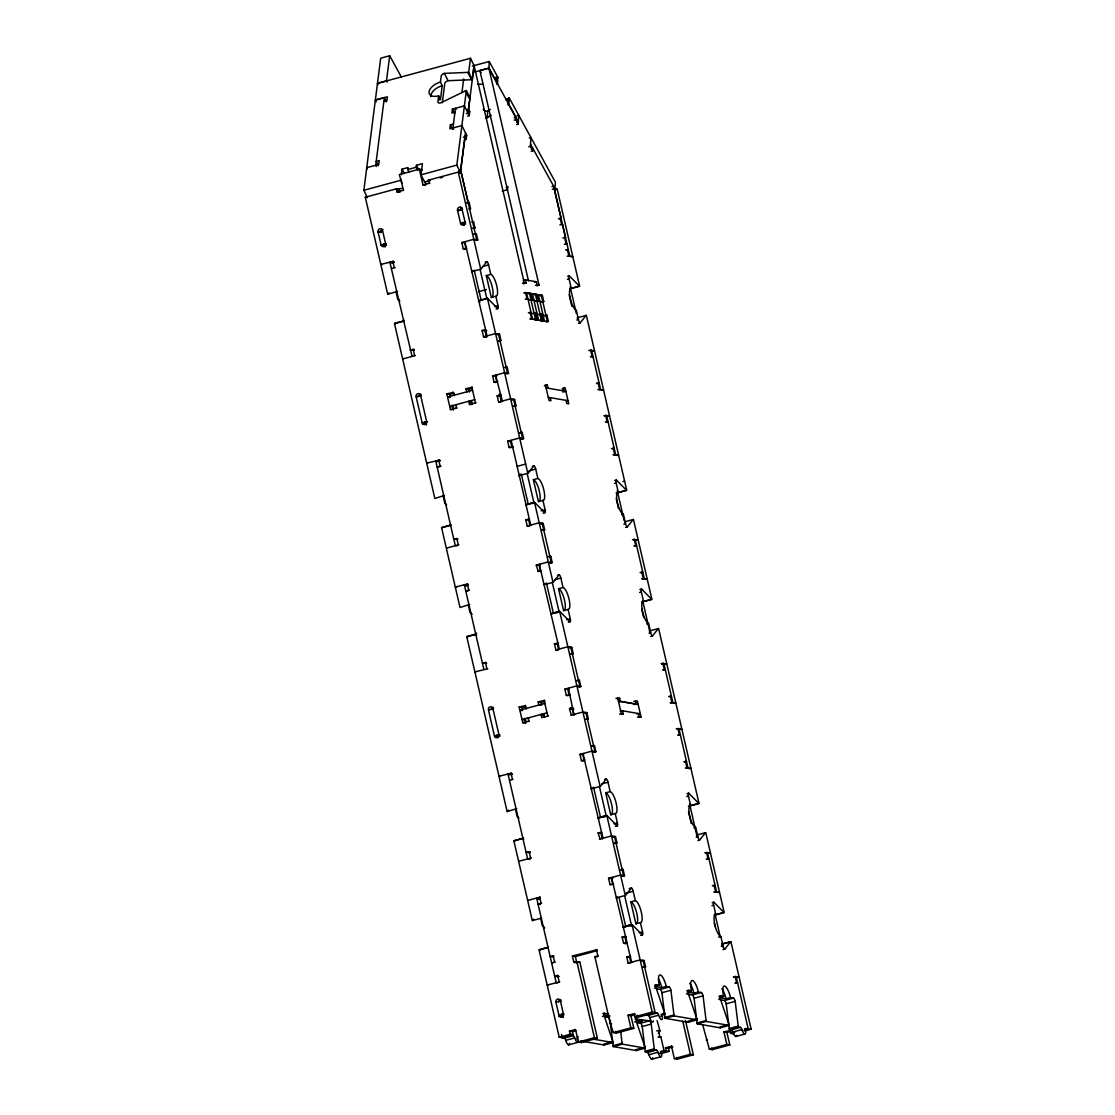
<?xml version="1.0" encoding="UTF-8"?>
<svg xmlns="http://www.w3.org/2000/svg" width="1115" height="1115" viewBox="0 0 1115 1115"><rect width="100%" height="100%" fill="white"/><g stroke="black" fill="none" stroke-linecap="round" stroke-linejoin="round"><path stroke-width="1.5" d="M472.384 66.008L489.248 61.534L488.872 68.168L539.047 285.231L536.803 285.844M485.471 117.744A3.233 2.355 3.2 0 0 487.325 117.66L487.701 111.026L490.321 109.409M497.889 77.283A3.247 2.369 3.2 0 1 496.983 77.423L496.607 84.057A3.247 2.369 3.2 0 0 497.513 83.918L497.889 77.283L489.248 61.534M508.398 98.245L508.022 104.88A3.247 2.369 3.2 0 1 508.83 104.559L509.207 97.925A3.247 2.369 3.2 0 0 508.398 98.245L505.82 99.834M502.266 191.139L507.52 189.717L507.701 186.4M516.566 124.573L518.252 124.113L515.813 119.667L515.938 117.465L488.914 68.113L479.91 70.538L528.482 280.882M518.252 124.113L518.712 115.263M531.186 151.25L532.872 150.79L530.433 146.344L530.907 137.48M532.872 150.79L532.998 148.574L531.311 149.034M461.958 92.573L463.687 78.914M467.547 116.099L469.234 115.653L469.736 111.709L468.537 109.27L474.07 65.548L524.203 282.666L526.182 283.015L525.458 279.879L523.214 280.492M397.33 291.336L387.713 294.318L365.302 197.244L367.351 197.606L363.866 190.275L380.689 58.189L389.693 55.75L401.386 77.074M376.257 101.827L375.351 100.002L384.354 97.562L375.713 165.229L376.312 166.442M387.072 82.148L386.473 80.935L389.693 55.75M402.069 183.25L400.801 178.93M401.344 174.748L402.055 169.159L408.048 167.543L407.797 169.508L409.247 172.435M417.637 170.163L416.202 167.236L416.453 165.271L422.446 163.64L421.024 174.804L424.62 182.135L430.069 180.658M424.62 182.135L424.704 181.438M378.083 84.587L377.469 83.374L470.474 58.287L468.704 72.238A3.247 1.77 -26.2 0 1 467.854 72.391L444.425 73.381A3.233 1.756 -26.2 0 0 441.178 76.154L440.425 82.064A11.345 6.16 -26.2 0 0 429.052 91.792A11.345 6.16 -26.2 0 0 438.655 95.848L437.902 101.744A3.233 1.756 -26.2 0 0 440.662 102.901L465.499 90.831A3.247 1.77 -26.2 0 1 466.363 90.51L469.959 97.841L467.993 113.2L466.307 113.66M438.571 99.904A11.345 6.16 -26.2 0 0 440.467 99.5L442.223 85.73L440.425 82.064M442.321 102.705L444.774 83.486A3.233 1.756 -26.2 0 1 448.021 80.712L471.45 79.723A3.247 1.77 -26.2 0 0 472.3 79.569L474.084 65.618L470.474 58.287M453.401 124.058L450.39 124.866L449.889 128.81L461.917 125.563L466.711 135.333L466.209 139.263L464.523 139.723M469.234 115.653L464.397 105.883L452.411 109.117L451.91 113.061L454.906 112.253M465.485 132.88L460.439 172.449L456.829 165.118L466.363 90.51M468.857 209.132L470.544 208.686L469.108 202.414L468.119 202.247L460.662 170.163L465.011 136.824L463.324 137.284M387.964 294.235L389.079 292.841M471.966 271.516L472.704 270.583M496.05 309.064L497.736 308.618A3.233 0.92 74.9 0 0 498.001 305.649L495.827 296.256A11.345 3.22 74.9 0 0 496.76 285.9A11.345 3.22 74.9 0 0 490.767 274.332L488.607 264.938A3.233 0.92 74.9 0 0 486.893 261.635L480.969 269.077L471.715 271.6M578.49 323.308L580.176 322.862L586.1 315.406M444.467 495.464L434.836 498.447L394.431 323.378L403.421 320.953M519.06 475.645L520.175 474.237M543.144 513.193L544.831 512.733A3.233 0.92 74.9 0 0 545.096 509.778L542.921 500.384A11.345 3.22 74.9 0 0 543.855 490.015A11.345 3.22 74.9 0 0 537.862 478.46L535.702 469.067A3.233 0.92 74.9 0 0 533.987 465.763L528.064 473.206L518.81 475.715M469.638 604.497L460.007 607.48L441.554 527.507L450.544 525.081M544.232 584.678L544.97 583.744M568.316 622.226L570.002 621.766A3.233 0.92 74.9 0 0 570.267 618.811L568.093 609.417A11.345 3.22 74.9 0 0 569.026 599.048A11.345 3.22 74.9 0 0 563.033 587.494L560.873 578.1A3.233 0.92 74.9 0 0 559.159 574.796L553.235 582.239L543.981 584.762M625.585 527.437L627.271 526.977L633.195 519.534M507.395 811.525L508.51 810.131M650.756 636.47L652.442 636.01L658.366 628.567M516.761 808.626L507.144 811.609L466.725 636.554L475.729 634.114M591.368 788.807L592.107 787.873M615.438 826.354L617.125 825.894A3.233 0.92 74.9 0 0 617.389 822.94L615.229 813.546A11.345 3.22 74.9 0 0 616.163 803.176A11.345 3.22 74.9 0 0 610.17 791.622L607.996 782.228A3.233 0.92 74.9 0 0 606.281 778.925L600.358 786.368L591.103 788.89M532.566 920.558L533.681 919.164M616.539 897.84L617.278 896.906M640.609 935.387L642.296 934.941A3.233 0.92 74.9 0 0 642.575 931.973L640.4 922.579A11.345 3.22 74.9 0 0 641.334 912.223A11.345 3.22 74.9 0 0 635.341 900.655L633.167 891.261A3.233 0.92 74.9 0 0 631.452 887.958L625.529 895.401L616.288 897.923M697.879 840.599L699.565 840.139L705.502 832.696M723.064 949.632L724.75 949.186L730.673 941.743L722.241 944.015M487.325 117.674L491.255 115.235M507.799 187.083L506.294 187.487L507.52 189.717M377.469 83.374L386.473 80.935M474.349 72.099L488.872 68.168L497.513 83.932M375.393 100.071L387.393 96.824L386.877 100.768L383.881 101.576M466.851 109.73L468.537 109.27M467.492 112.322L469.736 111.709M517.025 115.723L518.754 115.263M514.252 117.911L515.938 117.465M514.126 120.127L515.813 119.667M464.467 135.946L466.711 135.333M516.649 122.357L518.336 121.897L508.83 104.559M407.797 169.508L416.202 167.236M529.249 137.953L530.935 137.493M403.574 190.47L399.365 174.553L419.351 169.145L422.32 169.661L421.08 169.996M363.866 190.275L400.633 180.323M421.024 174.804L456.829 165.118M528.747 146.804L530.433 146.344M458.976 170.623L460.662 170.163M365.302 197.244L396.299 188.867L399.268 189.383L399.937 192.31M429.749 183.473L428.285 180.212L458.265 172.1L461.234 172.602L476.76 239.823L475.255 240.227M396.48 189.745L402.376 188.156M440.174 177.926L442.627 177.257M397.33 189.898L399.268 189.383M459.366 173.118L461.234 172.602M396.299 188.867L397.024 191.989L403.017 190.372M419.351 169.145L423.003 184.965L429.01 183.334M466.432 202.707L468.119 202.247M467.408 202.874L469.108 202.414M382.584 230.707L378.096 231.934L381.051 232.436M457.596 210.428L462.098 209.216M551.967 186.693L553.653 186.233L561.11 218.317L559.423 218.777M552.357 189.188L557.207 189.188L579.647 286.262L570.643 288.687M555.326 189.689L557.207 189.188M381.107 244.979L385.609 243.767L382.557 230.568A2.425 2.314 -80.2 0 0 379.769 228.826A2.425 2.314 -80.2 0 0 378.055 231.795L381.107 244.979L384.062 245.495M383.56 246.067L386.557 245.258M465.596 222.22L465.039 222.122A2.425 2.314 -80.2 0 1 463.338 225.077A2.425 2.314 -80.2 0 1 460.537 223.335L465.694 223.864M471.868 222.192L473.554 221.732L475.004 227.99L473.318 228.45M472.328 228.282L475.004 227.99M473.652 234.025L476.328 233.732L477.778 240.004L476.091 240.45M474.642 234.192L476.328 233.732M393.372 261.314L380.828 264.464L381.929 264.659M465.471 249.203L463.241 248.812L461.791 242.554L473.819 239.321L477.778 240.004M391.281 262.945L394.292 262.137M461.791 242.554L465.512 242.861M558.434 218.596L561.11 218.317M395.198 267.642L391.825 268.394M463.241 248.812L466.795 248.101M559.883 224.868L562.559 224.575L565.57 237.634L562.894 237.913M485.206 262.095L486.893 261.635M564.343 244.171L567.019 243.892L565.333 244.352M482.419 266.61L488.607 264.938M565.667 249.913L568.343 249.635L566.657 250.095M396.006 291.851L397.776 299.489L398.613 299.252M495.827 296.256L491.339 297.468L486.279 275.558L490.767 274.332M567.103 256.185L572.748 256.408L571.061 256.868M568.246 256.297L569.751 255.893L554.239 188.672M478.53 291.684L486.349 289.579M522.517 283.126L524.203 282.666M523.381 283.781L526.182 283.015M534.656 282.22L536.343 281.76L537.068 284.896L539.047 285.231M567.646 276.339L569.333 275.879L579.326 286.081L570.336 288.506M478.433 300.674L487.422 298.235L527.813 473.29M535.381 285.356L537.068 284.896M404.243 321.022L394.738 323.559L395.365 324.2M567.382 279.294L569.068 278.848A3.233 0.92 74.9 0 1 569.333 275.879M523.827 292.869L530.461 293.273L531.897 299.531L530.21 299.991M524.97 292.994L526.461 292.59L532.496 318.681L530.991 319.085M527.939 293.51L529.43 293.092L535.465 319.197L533.96 319.601M528.775 293.733L530.461 293.273M530.322 293.747L536.385 294.304L537.834 300.562L535.59 301.175M530.907 294.012L532.399 293.607L538.433 319.712L536.928 320.117M533.876 294.527L535.367 294.123L541.388 320.214L539.897 320.632M534.698 294.75L536.385 294.304M535.688 294.931L542.322 295.322L543.772 301.594L542.085 302.04M536.845 295.043L538.336 294.639L544.357 320.73L542.113 321.343M494.628 306.569L498.001 305.649M525.263 299.141L527.939 298.848L526.252 299.308M539.813 295.559L541.305 295.154L547.326 321.245L545.834 321.65M540.636 295.782L542.322 295.322M529.221 299.824L531.897 299.531M531.2 300.158L533.876 299.879L532.189 300.339M534.601 300.994L537.834 300.562M537.137 301.189L539.813 300.911L538.127 301.357M541.096 301.872L543.772 301.594M528.399 312.716L531.075 312.423L529.388 312.883M532.357 313.399L535.033 313.106L536.482 319.378L534.796 319.824M533.346 313.566L535.033 313.106M534.336 313.733L537.012 313.454L535.325 313.9M537.737 314.569L540.97 314.137L542.42 320.395L540.733 320.855M539.284 314.583L540.97 314.137M414.25 349.399L410.139 350.026L414.223 350.235M486.335 337.288L483.548 336.814L482.112 330.542L485.666 329.831M540.273 314.764L542.949 314.472L541.263 314.932M482.112 330.542L486.767 330.597M529.848 318.974L536.482 319.378M543.674 315.601L546.908 315.155L548.357 321.427L546.671 321.873M544.664 315.768L546.908 315.155M535.785 320.005L542.42 320.395M415.324 355.601L403.142 358.821M483.548 336.814L495.576 333.566M541.723 321.022L548.357 321.427M497.011 334.486L498.517 334.082L507.548 373.218L506.057 373.623M497.848 334.709L499.534 334.249L500.983 340.521L498.739 341.12M577.11 317.845L586.351 315.336L626.741 490.377L617.738 492.816M498.307 340.8L500.983 340.521M576.776 320.005L578.462 319.559A3.233 0.92 74.9 0 0 580.176 322.862M504.454 367.42L507.13 367.142L508.579 373.4L506.893 373.86M505.443 367.588L507.13 367.142M495.701 382.501L494.043 382.222L492.593 375.95L504.621 372.717L508.579 373.4M588.873 350.431L594.518 350.668L592.832 351.113M590.016 350.556L591.507 350.152L600.553 389.288L599.048 389.693M492.593 375.95L496.677 376.159M451.742 409.762L450.446 409.539L446.836 393.888L453.387 392.355M467.101 391.964L465.833 388.745L472.384 387.212M494.043 382.222L497.778 381.539M446.836 393.888L449.805 394.389L454.307 393.177M465.833 388.745L468.802 389.26L472.175 388.341M590.309 356.702L592.985 356.41L591.298 356.87M472.551 390.25L447.561 397.01L450.195 397.47M474.711 399.644L449.721 406.404L453.68 407.087M470.07 402.222L471.687 401.776L472.23 404.132M499.116 394.362L500.3 394.041M500.105 402.306L498.614 402.055L497.165 395.783L501.276 395.17M450.446 409.539L457.011 408.006M471.687 401.776L468.718 401.275L469.443 404.397L475.993 402.877M497.165 395.783L501.262 395.992M544.343 385.915L547.34 385.107L548.064 388.243M498.614 402.055L510.642 398.808L514.6 399.491L516.05 405.762L514.363 406.222M512.078 399.728L513.583 399.323L522.614 438.46L521.123 438.878M423.101 424.244L426.097 423.421M512.914 399.95L514.6 399.491M562.155 388.996L565.152 388.187L568.761 403.839L566.782 403.505L566.058 400.369M562.894 392.118L565.89 391.309L546.113 387.895M596.455 383.323L599.131 383.03L596.887 383.644M513.374 406.041L516.05 405.762M597.905 389.581L603.55 389.804L601.306 390.417M519.52 432.662L522.196 432.383L523.632 438.641L521.945 439.101M519.938 432.982L522.196 432.383M439.798 460.049L426.683 463.101L427.672 463.282M510.391 447.686L509.095 447.463L507.66 441.206L519.688 437.958L523.632 438.641M603.926 415.686L609.571 415.909L607.884 416.369M604.706 415.895L606.574 415.393L615.619 454.53L614.114 454.934M437.15 461.596L440.146 460.774M507.66 441.206L511.367 441.512M441.052 466.279L437.122 466.934L438.794 467.227M509.095 447.463L513.402 446.878M605.375 421.944L608.051 421.651L606.365 422.111M516.677 466.488L525.709 464.049M532.301 466.223L533.987 465.763M528.942 470.892L535.702 469.067M611.522 448.564L614.198 448.272L612.511 448.732M612.971 454.822L618.616 455.045L616.929 455.505M542.921 500.384L538.433 501.597L533.36 479.673L537.862 478.46M530.768 503.186L533.082 503.367M614.741 480.467L616.428 480.007L626.421 490.196L616.079 492.969M525.527 504.788L534.517 502.363L552.984 582.323M441.861 527.688L450.864 525.263M614.476 483.422L616.163 482.962A3.233 0.92 74.9 0 1 616.428 480.007M622.923 481.596L624.637 481.15M541.165 510.837L545.096 509.778M457.735 538.573L453.819 539.228L457.721 539.479M529.095 526.336L527.228 526.015L525.792 519.757L529.346 519.033M525.792 519.757L529.137 520.161M458.822 544.775L446.822 548.023M527.228 526.015L539.228 522.768L543.186 523.451L544.636 529.709L542.949 530.169M540.705 523.688L542.197 523.283L551.242 562.42L549.542 562.88M541.5 523.911L543.186 523.451M541.96 530.001L544.636 529.709M621.71 514.74L623.396 514.28L625.557 523.674A3.233 0.92 74.9 0 0 627.271 526.977M624.762 521.82L633.445 519.451L651.913 599.424L642.909 601.849M623.87 524.134L625.557 523.674M548.106 556.622L550.782 556.329L552.232 562.601L549.974 563.2M549.096 556.789L550.782 556.329M467.854 583.912L455.296 587.061L456.606 587.298M538.28 571.521L536.273 565.166L548.273 561.918L552.232 562.601M632.512 539.632L638.156 539.869L636.47 540.315M633.696 539.758L635.188 539.353L644.233 578.49L642.547 578.95M464.453 585.905L468.398 584.845M536.273 565.166L540.176 565.417M466 585.919L468.161 584.929M469.304 590.183L465.749 590.894L467.784 591.243M537.723 571.424L541.277 570.713M633.961 545.904L636.637 545.611L634.951 546.071M557.472 575.256L559.159 574.796M554.685 579.772L560.873 578.1M568.093 609.417L563.605 610.63L558.545 588.706L563.033 587.494M640.108 572.511L642.784 572.232L641.097 572.692M641.557 578.783L647.202 579.006L645.515 579.466M555.939 612.219L558.253 612.4M639.912 589.5L641.599 589.041L651.592 599.243L641.822 601.849M550.698 613.835L559.688 611.396L600.107 786.451M551.005 614.017L560.009 611.577L570.002 621.766M639.648 592.455L641.334 591.995A3.233 0.92 74.9 0 1 641.599 589.041M566.894 619.717L570.267 618.811M485.987 662.463L482.433 663.188L486.711 663.341M558.085 650.366L555.855 649.975L554.406 643.717L558.141 643.034M554.406 643.717L558.127 644.024M646.602 623.856L648.568 623.313L650.728 632.707A3.233 0.92 74.9 0 0 652.442 636.01M487.812 668.791L474.879 671.885L475.631 672.011M555.855 649.975L567.856 646.728L571.8 647.411L573.249 653.683L571.563 654.129M569.319 647.648L570.81 647.244L579.856 686.394L578.351 686.798M570.113 647.871L571.8 647.411M649.376 631.006L658.617 628.484L699.035 803.539L690.046 805.978M570.573 653.961L573.249 653.683M649.042 633.167L650.728 632.707M576.72 680.582L579.396 680.289L580.845 686.561L579.159 687.021M577.709 680.749L579.396 680.289M568.009 695.676L566.336 695.384L564.887 689.126L576.887 685.878L580.845 686.561M661.139 663.592L666.784 663.829L665.097 664.275M661.557 663.913L663.815 663.314L672.847 702.45L670.979 702.966M564.887 689.126L569.166 689.279M524.97 723.091L522.754 722.701L519.13 707.049L525.695 705.516M539.967 705.238L538.852 705.042L538.127 701.906L544.678 700.387M566.336 695.384L570.267 694.729M519.13 707.049L522.099 707.565L525.848 706.548M538.127 701.906L541.096 702.422L544.845 701.405M662.589 669.864L665.265 669.571L663.578 670.031M544.845 703.412L519.855 710.171L522.503 710.631M547.019 712.806L522.029 719.579L525.987 720.262M542.364 715.384L543.995 714.952L544.58 717.489M570.225 707.844L571.41 707.523M571.465 715.314L569.472 708.959L573.584 708.332M522.754 722.701L529.304 721.182M543.995 714.952L541.026 714.436L541.737 717.572L548.301 716.039M569.472 708.959L573.751 709.112M615.982 698.394L619.647 698.269L620.372 701.405L636.191 704.136L635.466 701.014L633.78 701.46M617.389 698.882L619.647 698.269M618.672 701.865L620.372 701.405M570.922 715.217L582.908 711.969L586.866 712.652L588.316 718.924L586.629 719.37M584.385 712.889L585.877 712.485L594.922 751.635L593.417 752.04M495.408 737.405L499.896 736.193M585.18 713.112L586.866 712.652M635.202 701.962L637.446 701.349L641.069 717.015L639.383 717.461M634.505 704.596L636.191 704.136M668.721 696.485L671.397 696.192L669.711 696.652M585.64 719.203L588.316 718.924M620.288 711.412L622.532 710.799L623.257 713.935L621.571 714.394M619.592 714.046L623.257 713.935M670.171 702.743L675.815 702.966L674.129 703.426M636.679 713.99L638.365 713.53L639.09 716.666L641.069 717.015M637.404 717.126L639.09 716.666M591.786 745.824L594.462 745.545L595.912 751.803L594.225 752.263M592.776 745.991L594.462 745.545M511.534 773.127L498.976 776.277L500.091 776.458M583.438 760.974L581.403 760.625L579.953 754.367L591.954 751.12L595.912 751.803M676.192 728.834L681.836 729.071L680.15 729.517M677.376 728.959L678.882 728.555L687.913 767.705L686.408 768.11M509.443 774.758L512.454 773.949M579.953 754.367L583.675 754.674M512.984 779.385L509.987 780.193M581.403 760.625L584.957 759.914M677.641 735.106L680.317 734.813L678.631 735.273M604.595 779.385L606.281 778.925M601.807 783.901L607.996 782.228M683.788 761.726L686.464 761.434L684.777 761.893M685.237 767.984L690.882 768.207L689.195 768.667M615.229 813.546L610.727 814.758L605.668 792.835L610.17 791.622M602.504 816.501L605.389 816.528M687.035 793.629L688.722 793.169L698.729 803.371L689.725 805.797M522.851 838.243L513.848 840.682L532.315 920.642L541.569 918.119M597.821 817.964L606.825 815.525L625.278 895.484M686.77 796.584L688.457 796.124A3.233 0.92 74.9 0 1 688.722 793.169M614.017 823.846L617.389 822.94M688.387 806.131L690.631 805.532L688.457 796.124M530.224 851.776L526.113 852.39L530.21 852.599M600.093 839.274L598.086 832.919L601.64 832.194M598.086 832.919L601.612 833.281M531.298 857.965L519.116 861.184M599.536 839.177L611.536 835.929L615.494 836.612L616.929 842.884L614.686 843.484M612.999 836.849L614.504 836.445L623.536 875.596L621.849 876.042M613.794 837.072L615.494 836.612M614.254 843.163L616.929 842.884M694.004 827.901L695.69 827.441L697.865 836.835A3.233 0.92 74.9 0 0 699.565 840.139M696.499 835.135L705.753 832.612L724.206 912.586L715.217 915.011M696.178 837.295L697.865 836.835M620.4 869.784L623.076 869.505L624.525 875.763L622.839 876.223M621.389 869.951L623.076 869.505M540.148 897.087L528.162 900.335M610.95 884.752L610.017 884.585L608.567 878.327L620.567 875.08L624.525 875.763M704.819 852.794L710.464 853.031L708.778 853.477M705.99 852.919L707.495 852.515L716.527 891.666L714.84 892.112M537.876 898.774L540.134 898.16M608.567 878.327L612.665 878.536M537.751 899.248L539.995 898.634M541.597 903.345L538.043 904.056L540.273 904.446M610.017 884.585L613.752 883.902M706.269 859.066L708.945 858.773L707.258 859.233M629.208 888.571L631.452 887.958M625.863 893.24L633.167 891.261M640.4 922.579L635.898 923.791L630.839 901.882L635.341 900.655M712.415 885.686L715.091 885.394L713.405 885.854M713.851 891.944L719.496 892.167L717.809 892.627M628.247 925.38L629.933 924.92L631.188 926.203M712.206 902.662L713.907 902.202L723.9 912.404L714.116 915.025M548.023 947.276L539.019 949.715L559.228 1037.243L564.288 1038.121L573.277 1035.682A3.233 0.92 74.9 0 1 574.699 1037.926A6.481 1.84 74.9 0 0 578.504 1040.88M622.992 926.997L631.996 924.558L652.205 1012.086L657.251 1012.964A3.233 0.92 74.9 0 1 658.672 1015.207A6.481 1.84 74.9 0 0 661.502 1019.709A6.481 1.84 74.9 0 0 662.394 1015.849A3.233 0.92 74.9 0 1 662.854 1013.925L664.93 1014.288A3.233 0.92 74.9 0 0 664.693 1013.382L656.08 987.709A3.233 0.92 74.9 0 1 656.345 984.74L659.313 985.256A11.345 3.22 74.9 0 1 660.247 974.886A11.345 3.22 74.9 0 1 666.24 986.454L669.209 986.97A3.233 0.92 74.9 0 1 670.923 990.273L673.948 1014.985A3.233 0.92 74.9 0 0 674.115 1015.877L697.07 1019.849A3.233 0.92 74.9 0 0 696.819 1018.943L688.22 993.256A3.233 0.92 74.9 0 1 688.485 990.301L691.453 990.803A11.345 3.22 74.9 0 1 692.387 980.447A11.345 3.22 74.9 0 1 698.38 992.002L701.349 992.517A3.233 0.92 74.9 0 1 703.063 995.82L706.088 1020.546A3.233 0.92 74.9 0 0 706.255 1021.424L729.21 1025.396A3.233 0.92 74.9 0 0 728.959 1024.49L720.36 998.803A3.233 0.92 74.9 0 1 720.625 995.848L723.593 996.364A11.345 3.22 74.9 0 1 724.527 985.995A11.345 3.22 74.9 0 1 730.52 997.563L733.489 998.064A3.233 0.92 74.9 0 1 735.189 1001.368L738.228 1026.093A3.233 0.92 74.9 0 0 738.395 1026.985L740.485 1027.347A3.233 0.92 74.9 0 1 741.893 1029.591A6.481 1.84 74.9 0 0 744.722 1034.093L735.733 1036.518M548.329 947.457L539.339 949.896L539.967 950.538M623.313 927.178L632.303 924.739L642.296 934.941M711.941 905.617L713.628 905.171A3.233 0.92 74.9 0 1 713.907 902.202M553.709 955.806L550.155 956.517L553.681 956.879M625.989 943.722L623.578 943.304L622.128 937.046L626.059 936.391M639.188 932.893L642.575 931.973M622.128 937.046L626.031 937.297M576.622 962.789L573.849 962.301L572.399 956.043L597.124 949.687M555.159 962.064L552.162 962.872M623.578 943.304L627.132 942.593M572.399 956.043L575.368 956.559L597.11 950.677M573.849 962.301L579.814 962.008L597.403 1038.218L581.361 1042.553L578.392 1042.037L575.507 1029.507L569.5 1031.138L570.225 1034.26L573.194 1034.776L572.469 1031.654L569.5 1031.138M633.85 1028.351L630.881 1027.835L627.982 1015.319L630.951 1015.821L633.85 1028.351L616.344 1033.089L613.389 1032.574L610.253 1023.431L594.839 956.628L598.393 955.917M579.814 962.008L576.803 962.816L575.368 956.559M558.294 975.639L554.74 976.35L559.2 976.461M629.445 963.36L628.149 963.137L626.714 956.879L630.449 956.196M626.714 956.879L630.616 957.13M718.618 937.088L720.861 936.488L723.036 945.882A3.233 0.92 74.9 0 0 724.75 949.186M559.73 981.897L547.186 985.047L548.106 985.214M628.149 963.137L640.149 959.89L644.108 960.573L645.557 966.844L643.871 967.304M641.613 960.809L643.118 960.405L655.16 1012.601L637.668 1017.34L634.7 1016.824L633.975 1013.688L627.982 1015.319M642.421 961.032L644.108 960.573M721.921 944.084L730.924 941.659L751.134 1029.187L744.918 1030.859M642.881 967.123L645.557 966.844M721.349 946.328L723.036 945.882M654.658 985.2L656.345 984.74M655.104 986.399L659.313 985.256M654.394 988.155L656.08 987.709M655.258 986.552L661.739 987.667L666.24 986.454M558.866 1016.476L561.876 1015.654L558.908 1015.152L563.897 1014.009M656.387 988.74L660.219 989.395L669.209 986.97M560.051 1016.587L563.437 1015.681M660.219 989.395A3.233 0.92 74.9 0 1 661.92 992.698L670.923 990.273M733.433 976.754L739.078 976.991L737.391 977.451M733.865 977.088L736.109 976.475L748.165 1028.671L745.35 1029.424M602.825 1013.465L608.539 1013.702M686.798 990.747L688.485 990.301M687.523 991.876L691.453 990.803M602.56 1016.434L604.246 1015.974A3.233 0.92 74.9 0 1 604.511 1013.019M686.533 993.716L688.22 993.256M604.581 1014.12A11.345 3.22 74.9 0 1 605.417 1017.159L609.905 1015.946L604.372 1014.985M687.384 992.099L693.878 993.228L698.38 992.002M734.883 983.026L737.559 982.733L735.872 983.193M605.417 1017.159L609.501 1017.368M687.216 994.064L692.345 994.956L701.349 992.517M608.386 1017.674A3.233 0.92 74.9 0 1 610.1 1020.978L610.658 1020.824M692.345 994.956A3.233 0.92 74.9 0 1 694.06 998.26L703.063 995.82M572.469 1031.654L575.842 1030.734M630.951 1015.821L635.076 1014.706M559.228 1037.243L570.225 1034.26M634.7 1016.824L652.205 1012.086M573.194 1034.776L562.197 1037.758L561.444 1034.497M634.965 1019.026L649.515 1020.783A3.233 0.92 74.9 0 1 651.23 1024.086L654.254 1048.811A3.233 0.92 74.9 0 0 654.421 1049.703L656.512 1050.065A3.233 0.92 74.9 0 1 657.92 1052.309A6.481 1.84 74.9 0 0 660.749 1056.811L651.759 1059.236M646.17 1015.04L648.261 1015.403L657.251 1012.964M718.938 996.308L720.625 995.848M719.649 997.423L723.593 996.364M577.194 1037.103L578.323 1036.797M661.167 1014.385L664.693 1013.382M564.288 1038.121A3.233 0.92 74.9 0 1 565.695 1040.365L574.699 1037.926M648.261 1015.403A3.233 0.92 74.9 0 1 649.669 1017.647L658.672 1015.207M634.7 1021.981L636.386 1021.521A3.233 0.92 74.9 0 1 636.651 1018.566M718.673 999.263L720.36 998.803M661.557 1015.207L664.93 1014.288M576.748 1039.027L577.863 1038.72M636.721 1019.668A11.345 3.22 74.9 0 1 637.543 1022.706L642.045 1021.493A11.345 3.22 74.9 0 0 641.529 1019.486M660.707 1016.309L662.394 1015.849M719.523 997.646L726.018 998.775L730.52 997.563M637.543 1022.706L640.512 1023.222L649.515 1020.783M719.788 999.695L724.485 1000.503L733.489 998.064M697.07 1019.849L688.08 1022.274L665.125 1018.316A3.233 0.92 74.9 0 1 664.958 1017.424L673.948 1014.985M665.125 1018.316L674.115 1015.877M578.392 1042.037L594.434 1037.703L597.403 1038.218M613.389 1032.574L630.881 1027.835M568.525 1044.866L577.528 1042.427M640.512 1023.222A3.233 0.92 74.9 0 1 642.226 1026.525L651.23 1024.086M724.485 1000.503A3.233 0.92 74.9 0 1 726.199 1003.807L735.189 1001.368M612.86 1041.661L603.856 1044.086A3.233 0.92 74.9 0 1 604.107 1044.992L613.097 1042.567A3.233 0.92 74.9 0 0 612.86 1041.661L604.246 1015.974M696.819 1018.943L687.83 1021.368A3.233 0.92 74.9 0 1 688.08 1022.274M656.693 1030.79L659.871 1030.595M636.386 1021.521L644.986 1047.208A3.233 0.92 74.9 0 1 645.237 1048.114L636.247 1050.553L613.292 1046.581A3.233 0.92 74.9 0 1 613.125 1045.689L622.128 1043.264L620.609 1030.901M729.21 1025.396L720.206 1027.835L697.265 1023.863A3.233 0.92 74.9 0 1 697.098 1022.971L706.088 1020.546M613.292 1046.581L622.282 1044.142L645.237 1048.114M697.265 1023.863L706.255 1021.424M658.143 1037.062L660.819 1036.769L664.192 1051.389L660.414 1051.487M659.132 1037.229L660.819 1036.769M644.986 1047.208L635.996 1049.647A3.233 0.92 74.9 0 1 636.247 1050.553M728.959 1024.49L719.969 1026.929A3.233 0.92 74.9 0 1 720.206 1027.835M656.512 1050.065L647.508 1052.49L645.432 1052.128A3.233 0.92 74.9 0 1 645.264 1051.25L654.254 1048.811M740.485 1027.347L731.482 1029.772L729.391 1029.41A3.233 0.92 74.9 0 1 729.224 1028.532L738.228 1026.093M645.432 1052.128L654.421 1049.703M729.391 1029.41L738.395 1026.985M665.474 1047.71L668.443 1048.225L669.167 1051.361L666.199 1050.846L665.474 1047.71L672.024 1046.191M723.942 1031.891L726.91 1032.406L729.809 1044.936L726.841 1044.42L723.942 1031.891L730.869 1030.427M668.443 1048.225L672.93 1047.013M726.91 1032.406L731.036 1031.291M647.508 1052.49A3.233 0.92 74.9 0 1 648.93 1054.748L657.92 1052.309M731.482 1029.772A3.233 0.92 74.9 0 1 732.903 1032.03L741.893 1029.591M744.388 1028.769L751.134 1029.187M660.317 1052.435L666.199 1050.846M729.949 1030.274L730.673 1033.396L734.841 1032.281M659.968 1053.41L661.655 1052.95A3.233 0.92 74.9 0 1 662.101 1051.027M743.942 1030.692L745.628 1030.232A3.233 0.92 74.9 0 1 746.074 1028.309M660.414 1053.731L669.167 1051.361M671.467 1046.093L674.366 1058.623L690.394 1054.274L693.363 1054.79L685.418 1020.35M702.687 1024.713L709.349 1049.159L726.841 1044.42M674.366 1058.623L677.321 1059.139L693.363 1054.79M709.349 1049.159L712.318 1049.661L729.809 1044.936M495.227 77.437L496.983 77.423M477.61 84.252L482.753 84.196M428.285 180.212L429.763 180.463M423.003 184.965L425.414 185.383M397.024 191.989L399.058 192.351M469.554 208.505L470.544 208.686M462.028 209.076L465.108 222.261L460.607 223.488L457.526 210.289A2.425 2.314 -80.2 0 1 459.241 207.334A2.425 2.314 -80.2 0 1 462.028 209.076L462.586 209.16M457.526 210.289L458.836 210.651M472.565 221.564L473.554 221.732M465.568 241.871L464.83 241.746L487.074 336.089M378.055 231.795L380.842 232.268M386.347 243.892L385.567 243.614A2.425 2.314 -80.2 0 1 383.867 246.582A2.425 2.314 -80.2 0 1 381.065 244.84L384.034 245.356A2.425 2.314 -80.2 0 0 385.288 246.945M525.458 279.879L536.343 281.76M495.548 333.566L499.534 334.249M412.076 356.368L389.818 262.025L393.776 262.708L393.511 261.537M496.732 375.337L495.618 375.156L502.391 401.372M547.34 385.107L545.36 384.773L548.984 400.424L550.963 400.773L550.239 397.637M565.152 388.187L563.173 387.839L563.897 390.975M548.273 397.288L568.065 400.703M454.293 395.518L452.829 392.257M421.177 395.532L420.62 395.435A2.425 2.314 -80.2 0 0 417.832 393.693A2.425 2.314 -80.2 0 0 416.118 396.647L422.139 422.738A2.425 2.314 -80.2 0 0 424.94 424.481A2.425 2.314 -80.2 0 0 426.641 421.526L420.62 395.435L416.118 396.647L417.609 396.898M469.443 404.397L471.115 404.689M456.648 404.94L455.728 404.787L456.453 407.923M427.575 421.693L422.139 422.738L425.108 423.254A2.425 2.314 -80.2 0 0 426.585 424.94M511.186 440.481L530.726 525.29M456.997 545.793L455.255 545.486L435.686 460.676L439.631 461.359L439.282 459.784M540.259 564.525L539.27 564.343L559.34 649.251M468.258 585.319L464.3 584.636L483.882 669.446M568.441 688.401L573.918 714.408L574.838 714.562M635.466 701.014L637.446 701.349M618.407 701.056L638.198 704.471M620.581 710.45L640.358 713.865M526.782 708.722L525.862 708.555L525.137 705.419M493.471 708.694L492.914 708.596A2.425 2.314 -80.2 0 0 490.126 706.854A2.425 2.314 -80.2 0 0 488.426 709.809L494.447 735.914A2.425 2.314 -80.2 0 0 497.234 737.642A2.425 2.314 -80.2 0 0 498.949 734.687L492.914 708.596L488.969 709.907M529.137 718.144L528.022 717.949L528.747 721.084M500.05 734.883L494.447 735.914L497.415 736.416A2.425 2.314 -80.2 0 0 498.071 737.6M583.689 753.684L582.95 753.559L603.034 838.452M511.938 774.521L507.98 773.838L527.562 858.648L530.28 859.121M612.804 877.728L611.577 877.519L631.648 962.412M540.315 898.439L536.594 897.798L556.176 982.608L557.667 982.873M594.839 956.628L597.055 957.018M561.389 1001.047L560.399 1000.88A2.425 2.314 -80.2 0 0 557.611 999.138A2.425 2.314 -80.2 0 0 555.897 1002.092L559.005 1015.528A1.826 1.742 -80.2 0 0 559.632 1016.532L560.636 1016.964A2.927 2.774 -80.2 0 0 562.671 1016.392L563.382 1015.528A1.826 1.742 -80.2 0 0 563.507 1014.316L560.399 1000.88L556.455 1002.19M633.975 1013.688L634.909 1013.856M730.673 1033.396L733.642 1033.912L733.182 1031.96M636.512 1020.532L642.045 1021.493M657.07 1020.518L660.024 1030.999M610.253 1023.431L611.564 1023.654M706.227 1040.016L707.523 1040.239M559.005 1015.528L561.974 1016.044A1.826 1.742 -80.2 0 0 562.601 1017.047L563.382 1017.424M573.277 1035.682L570.991 1034.413M591.591 1038.846L613.097 1042.567M582.587 1041.271L604.107 1044.992M497.736 308.618L487.743 298.416L478.739 300.855L479.994 302.123M544.831 512.733L534.838 502.544L525.834 504.97L526.461 505.611M476.663 634.937L476.035 634.296L467.046 636.735L467.659 637.362M617.125 825.894L607.131 815.706L598.128 818.131L598.755 818.772M523.785 839.065L523.158 838.424L514.168 840.863L514.796 841.49M509.207 97.925L555.395 182.149L555.033 188.783L530.531 144.128M479.91 70.538L481.039 72.6M483.255 109.2L483.478 109.618A3.233 2.355 3.2 0 0 487.701 111.026M468.704 72.238L472.3 79.569M467.854 72.391L471.45 79.723M465.499 90.831L469.094 98.162A3.247 1.77 -26.2 0 1 469.959 97.841M444.425 73.381L448.021 80.698M456.035 109.535L455.436 108.322L452.927 128.002L453.526 129.228M452.411 109.117L454.572 113.521M465.011 136.824L466.209 139.263M438.655 95.848L440.467 99.5M450.39 124.866L452.551 129.27M384.354 97.562L386.445 101.841M416.453 165.271L418.613 169.661M402.055 169.159L404.215 173.55M378.403 165.759L376.243 161.368L379.253 160.56L378.738 164.49L366.71 167.654L367.309 168.881M711.732 1047.947L712.318 1049.661M615.759 1031.375L616.344 1033.089M560.12 218.15L561.57 224.408M564.58 237.453L566.03 243.725M567.354 249.467L568.789 255.725M590.56 349.985L591.995 356.243M598.142 382.863L599.591 389.121M605.612 415.226L607.062 421.484M613.208 448.105L614.658 454.363M634.198 539.172L635.648 545.444M641.794 572.065L643.244 578.323M662.826 663.146L664.275 669.404M670.408 696.025L671.857 702.283M677.892 728.388L679.328 734.646M685.474 761.266L686.924 767.524M706.506 852.348L707.955 858.606M714.102 885.226L715.537 891.484M735.12 976.308L736.569 982.566M569.068 278.848L571.228 288.241A11.345 3.22 74.9 0 0 570.309 298.597A11.345 3.22 74.9 0 0 576.302 310.165L578.462 319.559M616.163 482.962L618.323 492.356A11.345 3.22 74.9 0 0 617.403 502.726A11.345 3.22 74.9 0 0 623.396 514.28M641.334 591.995L643.508 601.403A11.345 3.22 74.9 0 0 642.575 611.759A11.345 3.22 74.9 0 0 648.568 623.313M713.628 905.171L715.802 914.565A11.345 3.22 74.9 0 0 714.868 924.92A11.345 3.22 74.9 0 0 720.861 936.488M570.169 286.778L576.33 313.468M617.236 490.642L624.233 520.9M642.756 601.152L650.129 633.097M689.544 803.804L697.042 836.334M714.924 913.743L720.276 936.935M721.781 943.485L722.548 946.774M569.138 294.611L571.828 306.291M616.219 498.53L618.546 508.621M641.724 609.041L643.662 617.459M688.513 811.706L691.23 823.469M714.283 923.304L715.036 926.579M537.374 294.471L538.824 300.729M541.96 314.305L543.409 320.562M531.451 293.44L532.886 299.712M536.022 313.273L537.472 319.545M525.513 292.423L526.949 298.681M530.085 312.256L531.534 318.514M617.668 697.934L621.278 713.586M682.77 1021.229L690.394 1054.274M676.917 1057.368L677.321 1059.139M658.38 1030.344L659.829 1036.602M458.265 172.1L480.718 269.161M480.189 269.914L486.656 297.914M527.284 474.042L533.75 502.029M552.455 583.075L558.922 611.062M599.591 787.204L606.044 815.19M624.762 896.237L631.215 924.237M460.551 206.805L461.373 210.331M463.143 222.247L463.506 223.85A2.425 2.314 -80.2 0 0 464.356 225.188M474.21 270.206L481.136 300.228M521.276 474.056L528.259 504.328M546.406 582.894L553.388 613.152M593.57 787.232L600.567 817.49M619.006 897.408L625.822 926.913M464.76 243.07L466.209 249.328M485.081 331.057L486.516 337.329M495.562 376.466L496.83 381.943M500.133 396.299L501.402 401.776M510.628 441.707L511.98 447.589M528.761 520.259L530.015 525.75M539.242 565.667L540.594 571.549M557.375 644.219L558.545 649.32M567.856 689.628L569.124 695.119M572.441 709.461L573.793 715.342M582.922 754.883L584.371 761.141M601.055 833.435L602.323 838.912M611.536 878.843L612.902 884.711M625.097 937.562L626.268 942.649M629.668 957.395L630.937 962.872M637.181 1015.18L637.668 1017.34M425.066 181.522L425.749 184.491M471.826 387.114L475.436 402.78M544.12 700.29L547.744 715.941M468.802 389.26L469.429 391.992M541.096 702.422L541.723 705.154M596.386 949.548L597.835 955.82M449.805 394.389L450.251 396.355M452.286 405.163L453.415 410.055M522.099 707.565L522.559 709.516M524.594 718.325L525.722 723.217M576.845 961.492L594.434 1037.703M580.957 1040.797L581.361 1042.553M392.814 261.217L394.264 267.475M413.135 349.204L414.585 355.476M438.683 459.854L440.118 466.126M456.815 538.42L458.265 544.678M467.296 583.828L468.746 590.086M485.429 662.38L486.879 668.638M510.977 773.029L512.426 779.287M529.109 851.581L530.559 857.839M539.604 896.99L541.04 903.248M553.152 955.708L554.601 961.966M557.737 975.541L559.173 981.799M557.305 975.165L557.695 976.865M443.003 495.394L444.899 503.618A11.345 3.22 74.9 0 1 446.613 504.9M468.314 605.013L470.07 612.651A11.345 3.22 74.9 0 1 472.091 614.337M475.269 635.16L475.129 634.574A11.345 3.22 74.9 0 0 476.621 633.083M515.437 809.142L517.193 816.779A11.345 3.22 74.9 0 1 518.907 818.062M522.391 839.288L522.266 838.703A11.345 3.22 74.9 0 0 523.493 837.909M540.608 918.175L542.378 925.812A11.345 3.22 74.9 0 1 544.705 927.959M547.563 948.321L547.437 947.736A11.345 3.22 74.9 0 0 548.12 947.597M383.671 243.753L384.034 245.356M424.731 421.623L425.108 423.254M497.039 734.785L497.415 736.416M561.472 1013.925L561.974 1016.044M726.199 1003.807L729.224 1028.532M694.06 998.26L697.098 1022.971M661.92 992.698L664.958 1017.424M642.226 1026.525L645.264 1051.25M610.1 1020.978L613.125 1045.689M430.864 96.657A11.345 6.16 -26.2 0 1 442.223 85.73M558.81 1001.939A2.425 2.314 -80.2 0 1 560.775 999.611M491.325 709.656A2.425 2.314 -80.2 0 1 493.304 707.328M419.031 396.494A2.425 2.314 -80.2 0 1 420.996 394.153M460.439 210.136A2.425 2.314 -80.2 0 1 462.209 207.836M380.982 231.39A2.425 2.314 -80.2 0 1 382.933 229.3M659.467 1030.901A1.826 1.742 -80.2 0 1 659.341 1032.1L658.644 1032.978A2.927 2.774 -80.2 0 1 658.268 1033.229M622.282 1044.142A3.233 0.92 74.9 0 1 622.128 1043.264M569.5 1043.319A6.481 1.84 74.9 0 1 565.695 1040.365M661.655 1052.95A6.481 1.84 74.9 0 1 660.749 1056.811M652.735 1057.703A6.481 1.84 74.9 0 1 648.93 1054.748M404.201 320.298A11.345 3.22 74.9 0 1 402.836 321.399M397.776 299.489A11.345 3.22 74.9 0 1 399.797 301.175M604.274 816.682A3.233 0.92 74.9 0 1 604.762 815.887M629.431 925.952A3.233 0.92 74.9 0 1 629.933 924.92M531.966 503.52A3.233 0.92 74.9 0 1 532.454 502.726M557.124 612.79A3.233 0.92 74.9 0 1 557.625 611.759M451.031 525.026A11.345 3.22 74.9 0 1 449.958 525.527M558.545 588.706A11.345 3.22 74.9 0 1 564.538 600.274A11.345 3.22 74.9 0 1 563.605 610.63M533.36 479.673A11.345 3.22 74.9 0 1 539.353 491.227A11.345 3.22 74.9 0 1 538.433 501.597M695.69 827.441A11.345 3.22 74.9 0 1 689.697 815.887A11.345 3.22 74.9 0 1 690.631 805.532M630.839 901.882A11.345 3.22 74.9 0 1 636.832 913.436A11.345 3.22 74.9 0 1 635.898 923.791M605.668 792.835A11.345 3.22 74.9 0 1 611.661 804.403A11.345 3.22 74.9 0 1 610.727 814.758M653.432 1020.908A6.481 1.84 74.9 0 1 649.669 1017.647M745.628 1030.232A6.481 1.84 74.9 0 1 744.722 1034.093M736.653 1035.291A6.481 1.84 74.9 0 1 732.903 1032.03M658.505 978.942A11.345 3.22 74.9 0 1 661.739 987.667M689.767 983.165A11.345 3.22 74.9 0 1 693.878 993.228M721.893 988.712A11.345 3.22 74.9 0 1 726.018 998.775M486.279 275.558A11.345 3.22 74.9 0 1 492.272 287.113A11.345 3.22 74.9 0 1 491.339 297.468"/></g></svg>
